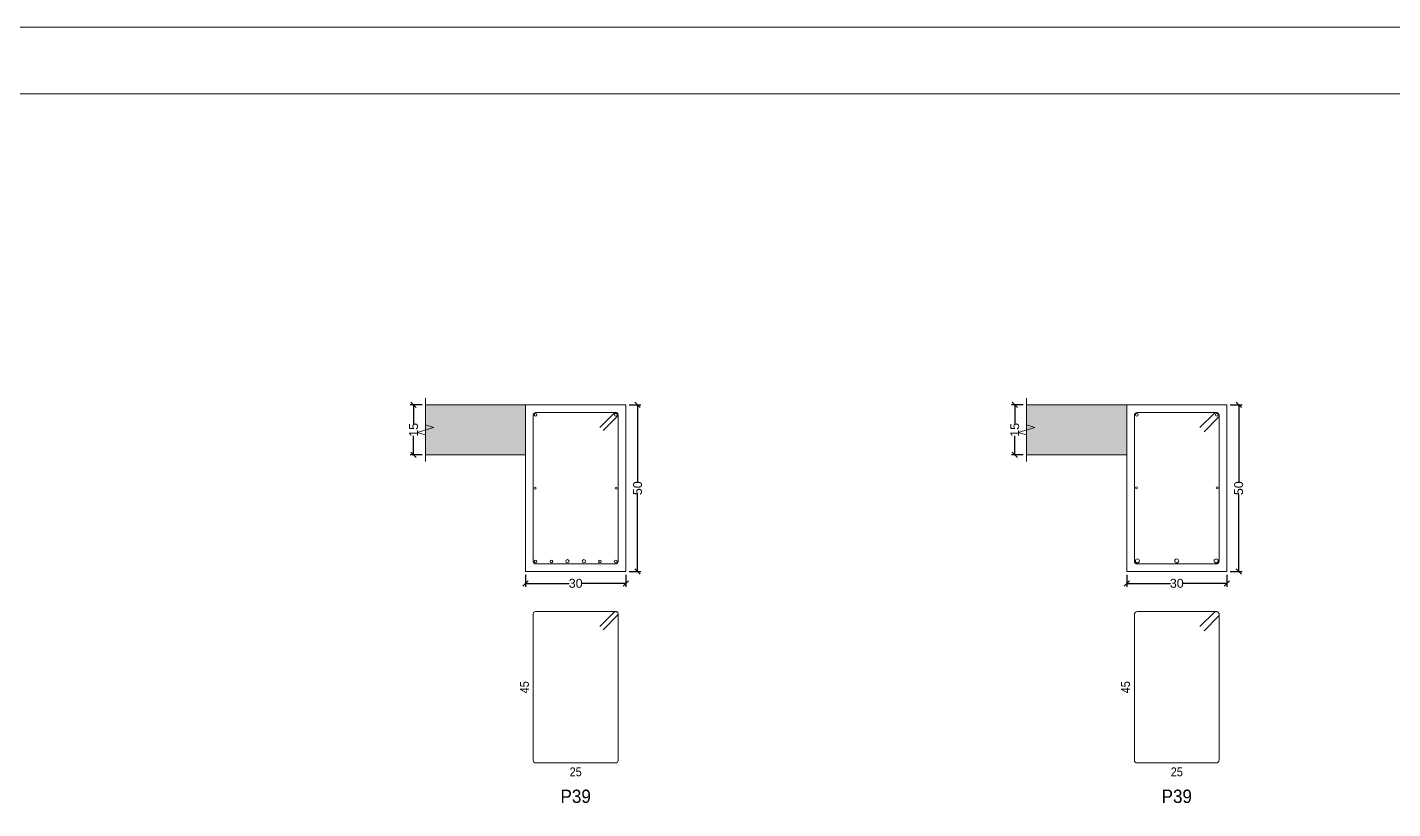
# Model space of a CAD drawing. Header units: millimetres. Extents: x 3 to 479, y -191 to 120.
# Drawn here: x 405.71 to 426.17, y 46.54 to 58.26 of the extents above; entities that cross this region are included whole.
import ezdxf
from ezdxf.enums import TextEntityAlignment as Align

# ---------------------------------------------------------------- set-up
doc = ezdxf.new("R2010")
doc.units = ezdxf.units.MM
for name, color, linetype, lineweight in [('ARM_LONGITUDINAL_Ø10', 103, 'Continuous', 9), ('ARM_LONGITUDINAL_Ø12', 171, 'Continuous', 9), ('ARM_LONGITUDINAL_Ø6', 151, 'Continuous', 9), ('ARM_LONGITUDINAL_Ø8', 32, 'Continuous', 9), ('ARM_TRANSVERSAL_Ø6', 151, 'Continuous', 9), ('RECUAD_LIMITES', 2, 'Continuous', 0), ('RECUAD_MARCO', 1, 'Continuous', 20), ('SEC_CONT_FORJADOS_SECCION', 8, 'Continuous', 9), ('SEC_CONT_VIG_HORMIGON_SECCION', 2, 'Continuous', 9), ('SEC_COTAS_SEC_DIM_VIGA', 122, 'Continuous', 0), ('SEC_COTAS_TEXTOS_DESPIECE_ESTRIBADO', 122, 'Continuous', 0), ('SEC_REF_TXT_POSICIONES_ARM_ESTRIBOS', 1, 'Continuous', 9)]:
    doc.layers.add(name, color=color, linetype=linetype, lineweight=lineweight)
doc.styles.add('CYPETXT_0.2_romans', font='arial.ttf', dxfattribs={"height": 0.133333})
doc.styles.add('CYPETXT_romans', font='arial.ttf', dxfattribs={"height": 0.2})
doc.dimstyles.new('cype_oblique', dxfattribs={"dimtxt": 0.18, "dimasz": 0.18, "dimexe": 0.05, "dimexo": 0.05, "dimgap": 0, "dimtad": 0, "dimdec": 4, "dimzin": 0, "dimdsep": 46, "dimtxsty": 'CYPETXT_0.2_romans', "dimblk": 'OBLIQUE', "dimtsz": 0.04, "dimcen": 0.09, "dimadec": 0, "dimazin": 0, "dimtfac": 1, "dimtdec": 4, "dimtofl": 0, "dimtmove": 2, "dimatfit": 3, "dimfxl": 1, "dimtolj": 1, "dimtzin": 0, "dimarcsym": 0})

# ---------------------------------------------------------------- blocks, each defined once
blk = doc.blocks.new('*D858')
at = {"layer": 'Defpoints', "color": 0, "transparency": 16777216}
for p in [(413.179, 50.096), (414.679, 50.096), (414.679, 49.919)]:
    blk.add_point(p, dxfattribs=at)
at = {"layer": 'SEC_COTAS_SEC_DIM_VIGA', "color": 0, "lineweight": -2, "transparency": 16777216}
for p, q in [((413.139, 49.879), (413.219, 49.959)), ((413.179, 50.046), (413.179, 49.869)), ((413.179, 49.919), (413.833, 49.919)), ((414.679, 49.919), (414.024, 49.919)), ((414.639, 49.879), (414.719, 49.959)), ((414.679, 50.046), (414.679, 49.869))]:
    blk.add_line(p, q, dxfattribs=at)
at = {"layer": 'SEC_COTAS_SEC_DIM_VIGA', "color": 0, "transparency": 16777216, "insert": (413.929, 49.919), "char_height": 0.1333, "attachment_point": 5, "style": 'CYPETXT_0.2_romans'}
blk.add_mtext('\\A1;30', dxfattribs=at)
blk = doc.blocks.new('_OBLIQUE')
at = {"color": 0, "linetype": 'ByBlock', "lineweight": -2}
blk.add_line((-0.5, -0.5), (0.5, 0.5), dxfattribs=at)
blk = doc.blocks.new('*D859')
at = {"layer": 'Defpoints', "color": 0, "transparency": 16777216}
for p in [(411.501, 52.596), (411.679, 52.596), (411.679, 51.846)]:
    blk.add_point(p, dxfattribs=at)
at = {"layer": 'SEC_COTAS_SEC_DIM_VIGA', "color": 0, "lineweight": -2, "transparency": 16777216}
for p, q in [((411.629, 52.596), (411.451, 52.596)), ((411.541, 52.556), (411.461, 52.636)), ((411.501, 52.596), (411.501, 52.311)), ((411.501, 51.846), (411.501, 52.131)), ((411.629, 51.846), (411.451, 51.846)), ((411.541, 51.806), (411.461, 51.886))]:
    blk.add_line(p, q, dxfattribs=at)
at = {"layer": 'SEC_COTAS_SEC_DIM_VIGA', "color": 0, "transparency": 16777216, "insert": (411.501, 52.221), "char_height": 0.1333, "attachment_point": 5, "rotation": 90, "style": 'CYPETXT_0.2_romans'}
blk.add_mtext('\\A1;15', dxfattribs=at)
blk = doc.blocks.new('*D860')
at = {"layer": 'Defpoints', "color": 0, "transparency": 16777216}
for p in [(414.679, 52.596), (414.856, 52.596), (414.679, 50.096)]:
    blk.add_point(p, dxfattribs=at)
at = {"layer": 'SEC_COTAS_SEC_DIM_VIGA', "color": 0, "lineweight": -2, "transparency": 16777216}
for p, q in [((414.729, 52.596), (414.906, 52.596)), ((414.896, 52.556), (414.816, 52.636)), ((414.856, 52.596), (414.856, 51.441)), ((414.856, 50.096), (414.856, 51.251)), ((414.896, 50.056), (414.816, 50.136)), ((414.729, 50.096), (414.906, 50.096))]:
    blk.add_line(p, q, dxfattribs=at)
at = {"layer": 'SEC_COTAS_SEC_DIM_VIGA', "color": 0, "transparency": 16777216, "insert": (414.856, 51.346), "char_height": 0.1333, "attachment_point": 5, "rotation": 90, "style": 'CYPETXT_0.2_romans'}
blk.add_mtext('\\A1;50', dxfattribs=at)
blk = doc.blocks.new('*D861')
at = {"layer": 'Defpoints', "color": 0, "transparency": 16777216}
for p in [(422.184, 50.096), (423.684, 50.096), (423.684, 49.919)]:
    blk.add_point(p, dxfattribs=at)
at = {"layer": 'SEC_COTAS_SEC_DIM_VIGA', "color": 0, "lineweight": -2, "transparency": 16777216}
for p, q in [((422.144, 49.879), (422.224, 49.959)), ((422.184, 50.046), (422.184, 49.869)), ((422.184, 49.919), (422.838, 49.919)), ((423.684, 49.919), (423.029, 49.919)), ((423.644, 49.879), (423.724, 49.959)), ((423.684, 50.046), (423.684, 49.869))]:
    blk.add_line(p, q, dxfattribs=at)
at = {"layer": 'SEC_COTAS_SEC_DIM_VIGA', "color": 0, "transparency": 16777216, "insert": (422.934, 49.919), "char_height": 0.1333, "attachment_point": 5, "style": 'CYPETXT_0.2_romans'}
blk.add_mtext('\\A1;30', dxfattribs=at)
blk = doc.blocks.new('*D862')
at = {"layer": 'Defpoints', "color": 0, "transparency": 16777216}
for p in [(420.506, 52.596), (420.684, 52.596), (420.684, 51.846)]:
    blk.add_point(p, dxfattribs=at)
at = {"layer": 'SEC_COTAS_SEC_DIM_VIGA', "color": 0, "lineweight": -2, "transparency": 16777216}
for p, q in [((420.634, 52.596), (420.456, 52.596)), ((420.546, 52.556), (420.466, 52.636)), ((420.506, 52.596), (420.506, 52.311)), ((420.506, 51.846), (420.506, 52.131)), ((420.634, 51.846), (420.456, 51.846)), ((420.546, 51.806), (420.466, 51.886))]:
    blk.add_line(p, q, dxfattribs=at)
at = {"layer": 'SEC_COTAS_SEC_DIM_VIGA', "color": 0, "transparency": 16777216, "insert": (420.506, 52.221), "char_height": 0.1333, "attachment_point": 5, "rotation": 90, "style": 'CYPETXT_0.2_romans'}
blk.add_mtext('\\A1;15', dxfattribs=at)
blk = doc.blocks.new('*D863')
at = {"layer": 'Defpoints', "color": 0, "transparency": 16777216}
for p in [(423.684, 52.596), (423.861, 52.596), (423.684, 50.096)]:
    blk.add_point(p, dxfattribs=at)
at = {"layer": 'SEC_COTAS_SEC_DIM_VIGA', "color": 0, "lineweight": -2, "transparency": 16777216}
for p, q in [((423.734, 52.596), (423.911, 52.596)), ((423.901, 52.556), (423.821, 52.636)), ((423.861, 52.596), (423.861, 51.441)), ((423.861, 50.096), (423.861, 51.251)), ((423.901, 50.056), (423.821, 50.136)), ((423.734, 50.096), (423.911, 50.096))]:
    blk.add_line(p, q, dxfattribs=at)
at = {"layer": 'SEC_COTAS_SEC_DIM_VIGA', "color": 0, "transparency": 16777216, "insert": (423.861, 51.346), "char_height": 0.1333, "attachment_point": 5, "rotation": 90, "style": 'CYPETXT_0.2_romans'}
blk.add_mtext('\\A1;50', dxfattribs=at)

msp = doc.modelspace()

# ---------------------------------------------------------------- hatches: boundary and pattern name
at = {"layer": 'SEC_CONT_FORJADOS_SECCION', "true_color": 0xdad7d3}
for points in [[(411.67867, 51.84591), (413.17867, 51.84591), (413.17867, 52.59591), (411.67867, 52.59591)], [(420.68367, 51.84591), (422.18367, 51.84591), (422.18367, 52.59591), (420.68367, 52.59591)]]:
    msp.add_hatch(color=254, dxfattribs=at).paths.add_polyline_path(points)

# ---------------------------------------------------------------- linework, layer by layer
at = {"layer": 'ARM_LONGITUDINAL_Ø10'}
for centre in [(413.80567, 50.25091), (414.05167, 50.25091)]:
    msp.add_circle(centre, 0.025, dxfattribs=at)
at = {"layer": 'ARM_LONGITUDINAL_Ø12'}
for centre in [(422.34367, 50.25591), (422.93367, 50.25591), (423.52367, 50.25591)]:
    msp.add_circle(centre, 0.03, dxfattribs=at)
at = {"layer": 'ARM_LONGITUDINAL_Ø6'}
for centre in [(413.32367, 51.34591), (414.53367, 51.34591), (422.32867, 51.35091), (423.53867, 51.35091)]:
    msp.add_circle(centre, 0.015, dxfattribs=at)
at = {"layer": 'ARM_LONGITUDINAL_Ø8'}
for centre in [(413.32867, 52.44591), (414.52867, 52.44591), (422.33367, 52.44591), (423.53367, 52.44591), (413.32867, 50.24591), (413.56467, 50.24591), (414.29267, 50.24591), (414.52867, 50.24591)]:
    msp.add_circle(centre, 0.02, dxfattribs=at)
at = {"layer": 'ARM_TRANSVERSAL_Ø6'}
for points in [[(414.34129, 52.20903), (414.55699, 52.42534), (414.55986, 52.43002), (414.56196, 52.43509), (414.56324, 52.44043), (414.56367, 52.44591), (414.563, 52.45274), (414.56101, 52.4593), (414.55778, 52.46535), (414.55342, 52.47066), (414.54812, 52.47501), (414.54207, 52.47824), (414.5355, 52.48024), (414.52867, 52.48091), (413.32867, 52.48091), (413.31528, 52.47824), (413.30393, 52.47066), (413.29634, 52.4593), (413.29367, 52.44591), (413.29367, 50.24591), (413.29634, 50.23251), (413.30393, 50.22116), (413.31528, 50.21357), (413.32867, 50.21091), (414.52867, 50.21091), (414.54207, 50.21357), (414.55342, 50.22116), (414.56101, 50.23251), (414.56367, 50.24591), (414.56367, 52.44591), (414.563, 52.45274), (414.56101, 52.4593), (414.55778, 52.46535), (414.55342, 52.47066), (414.54812, 52.47501), (414.54207, 52.47824), (414.5355, 52.48024), (414.52867, 52.48091), (414.52185, 52.48024), (414.51528, 52.47824), (414.50923, 52.47501), (414.50393, 52.47066), (414.29179, 52.25853)], [(423.34336, 52.19196), (423.55549, 52.40409), (423.56109, 52.41091), (423.56525, 52.41869), (423.56781, 52.42713), (423.56867, 52.43591), (423.56781, 52.44469), (423.56525, 52.45313), (423.56109, 52.46091), (423.55549, 52.46773), (423.54868, 52.47332), (423.5409, 52.47748), (423.53245, 52.48004), (423.52367, 52.48091), (422.34367, 52.48091), (422.32645, 52.47748), (422.31185, 52.46773), (422.3021, 52.45313), (422.29867, 52.43591), (422.29867, 50.25591), (422.3021, 50.23869), (422.31185, 50.22409), (422.32645, 50.21433), (422.34367, 50.21091), (423.52367, 50.21091), (423.5409, 50.21433), (423.55549, 50.22409), (423.56525, 50.23869), (423.56867, 50.25591), (423.56867, 52.43591), (423.56781, 52.44469), (423.56525, 52.45313), (423.56109, 52.46091), (423.55549, 52.46773), (423.54868, 52.47332), (423.5409, 52.47748), (423.53245, 52.48004), (423.52367, 52.48091), (423.5149, 52.48004), (423.50645, 52.47748), (423.49867, 52.47332), (423.49185, 52.46773), (423.27972, 52.2556)], [(414.34129, 49.22469), (414.55699, 49.441), (414.55986, 49.44569), (414.56196, 49.45076), (414.56324, 49.4561), (414.56367, 49.46158), (414.563, 49.4684), (414.56101, 49.47497), (414.55778, 49.48102), (414.55342, 49.48632), (414.54812, 49.49068), (414.54207, 49.49391), (414.5355, 49.4959), (414.52867, 49.49658), (413.32867, 49.49658), (413.31528, 49.49391), (413.30393, 49.48632), (413.29634, 49.47497), (413.29367, 49.46158), (413.29367, 47.26158), (413.29634, 47.24818), (413.30393, 47.23683), (413.31528, 47.22924), (413.32867, 47.22658), (414.52867, 47.22658), (414.54207, 47.22924), (414.55342, 47.23683), (414.56101, 47.24818), (414.56367, 47.26158), (414.56367, 49.46158), (414.563, 49.4684), (414.56101, 49.47497), (414.55778, 49.48102), (414.55342, 49.48632), (414.54812, 49.49068), (414.54207, 49.49391), (414.5355, 49.4959), (414.52867, 49.49658), (414.52185, 49.4959), (414.51528, 49.49391), (414.50923, 49.49068), (414.50393, 49.48632), (414.29179, 49.27419)], [(423.34336, 49.20762), (423.55549, 49.41976), (423.56109, 49.42657), (423.56525, 49.43435), (423.56781, 49.4428), (423.56867, 49.45158), (423.56781, 49.46035), (423.56525, 49.4688), (423.56109, 49.47658), (423.55549, 49.4834), (423.54868, 49.48899), (423.5409, 49.49315), (423.53245, 49.49571), (423.52367, 49.49658), (422.34367, 49.49658), (422.32645, 49.49315), (422.31185, 49.4834), (422.3021, 49.4688), (422.29867, 49.45158), (422.29867, 47.27158), (422.3021, 47.25435), (422.31185, 47.23976), (422.32645, 47.23), (422.34367, 47.22658), (423.52367, 47.22658), (423.5409, 47.23), (423.55549, 47.23976), (423.56525, 47.25435), (423.56867, 47.27158), (423.56867, 49.45158), (423.56781, 49.46035), (423.56525, 49.4688), (423.56109, 49.47658), (423.55549, 49.4834), (423.54868, 49.48899), (423.5409, 49.49315), (423.53245, 49.49571), (423.52367, 49.49658), (423.5149, 49.49571), (423.50645, 49.49315), (423.49867, 49.48899), (423.49185, 49.4834), (423.27972, 49.27126)]]:
    msp.add_lwpolyline(points, dxfattribs=at)
at = {"layer": 'RECUAD_LIMITES'}
msp.add_lwpolyline([(329.46093, 21.25684), (478.96093, 21.25684), (478.96093, 58.25684), (329.46093, 58.25684), (329.46093, 21.25684)], close=True, dxfattribs=at)
at = {"layer": 'RECUAD_MARCO'}
msp.add_lwpolyline([(331.96093, 22.25684), (477.96093, 22.25684), (477.96093, 57.25684), (331.96093, 57.25684), (331.96093, 22.25684)], close=True, dxfattribs=at)
at = {"layer": 'SEC_CONT_FORJADOS_SECCION'}
for points in [[(411.67867, 51.74591), (411.67867, 52.14591), (411.55367, 52.18341), (411.80367, 52.25841), (411.67867, 52.29591), (411.67867, 52.69591)], [(411.67867, 51.84591), (413.17867, 51.84591), (413.17867, 52.59591), (411.67867, 52.59591)], [(420.68367, 51.74591), (420.68367, 52.14591), (420.55867, 52.18341), (420.80867, 52.25841), (420.68367, 52.29591), (420.68367, 52.69591)], [(420.68367, 51.84591), (422.18367, 51.84591), (422.18367, 52.59591), (420.68367, 52.59591)]]:
    msp.add_lwpolyline(points, dxfattribs=at)
at = {"layer": 'SEC_CONT_FORJADOS_SECCION', "color": 254, "true_color": 0xdad7d3}
for points in [[(411.67867, 51.84591), (413.17867, 51.84591), (413.17867, 52.59591), (411.67867, 52.59591)], [(420.68367, 51.84591), (422.18367, 51.84591), (422.18367, 52.59591), (420.68367, 52.59591)]]:
    msp.add_lwpolyline(points, close=True, dxfattribs=at)
at = {"layer": 'SEC_CONT_VIG_HORMIGON_SECCION'}
for points in [[(414.67867, 52.59591), (413.17867, 52.59591), (413.17867, 50.09591), (414.67867, 50.09591), (414.67867, 52.59591)], [(423.68367, 52.59591), (422.18367, 52.59591), (422.18367, 50.09591), (423.68367, 50.09591), (423.68367, 52.59591)]]:
    msp.add_lwpolyline(points, close=True, dxfattribs=at)

# ---------------------------------------------------------------- texts
at = {"layer": 'SEC_COTAS_TEXTOS_DESPIECE_ESTRIBADO', "style": 'CYPETXT_romans', "width": 0.872274}
for p in [(413.22701, 48.36158), (422.23201, 48.36158)]:
    msp.add_text('45', height=0.133333, rotation=90, dxfattribs=at).set_placement(p, align=Align.CENTER)
for p in [(413.92867, 47.15991), (422.93367, 47.15991)]:
    msp.add_text('25', height=0.133333, dxfattribs=at).set_placement(p, align=Align.TOP_CENTER)
at = {"layer": 'SEC_REF_TXT_POSICIONES_ARM_ESTRIBOS', "style": 'CYPETXT_romans', "width": 0.91451}
for p in [(413.92867, 46.72658), (422.93367, 46.72658)]:
    msp.add_text('P39', height=0.2, dxfattribs=at).set_placement(p, align=Align.MIDDLE_CENTER)

# ---------------------------------------------------------------- dimensions: what is measured, and where the dimension line sits
at = {"layer": 'SEC_COTAS_SEC_DIM_VIGA'}
for p1, p2, distance, text, picture, middle in [((411.67867, 51.84591), (411.67867, 52.59591), 0.17733, '15', '*D859', (411.50134, 52.22091)), ((414.67867, 50.09591), (414.67867, 52.59591), -0.17733, '50', '*D860', (414.85601, 51.34591)), ((420.68367, 51.84591), (420.68367, 52.59591), 0.17733, '15', '*D862', (420.50634, 52.22091)), ((423.68367, 50.09591), (423.68367, 52.59591), -0.17733, '50', '*D863', (423.86101, 51.34591)), ((413.17867, 50.09591), (414.67867, 50.09591), -0.17733, '30', '*D858', (413.92867, 49.91858)), ((422.18367, 50.09591), (423.68367, 50.09591), -0.17733, '30', '*D861', (422.93367, 49.91858))]:
    dim = msp.add_aligned_dim(p1=p1, p2=p2, distance=distance, text=text, dimstyle='cype_oblique', dxfattribs=at)
    dim.commit()
    dim.dimension.update_dxf_attribs({"geometry": picture, "text_midpoint": middle})

doc.saveas('drawing.dxf')
